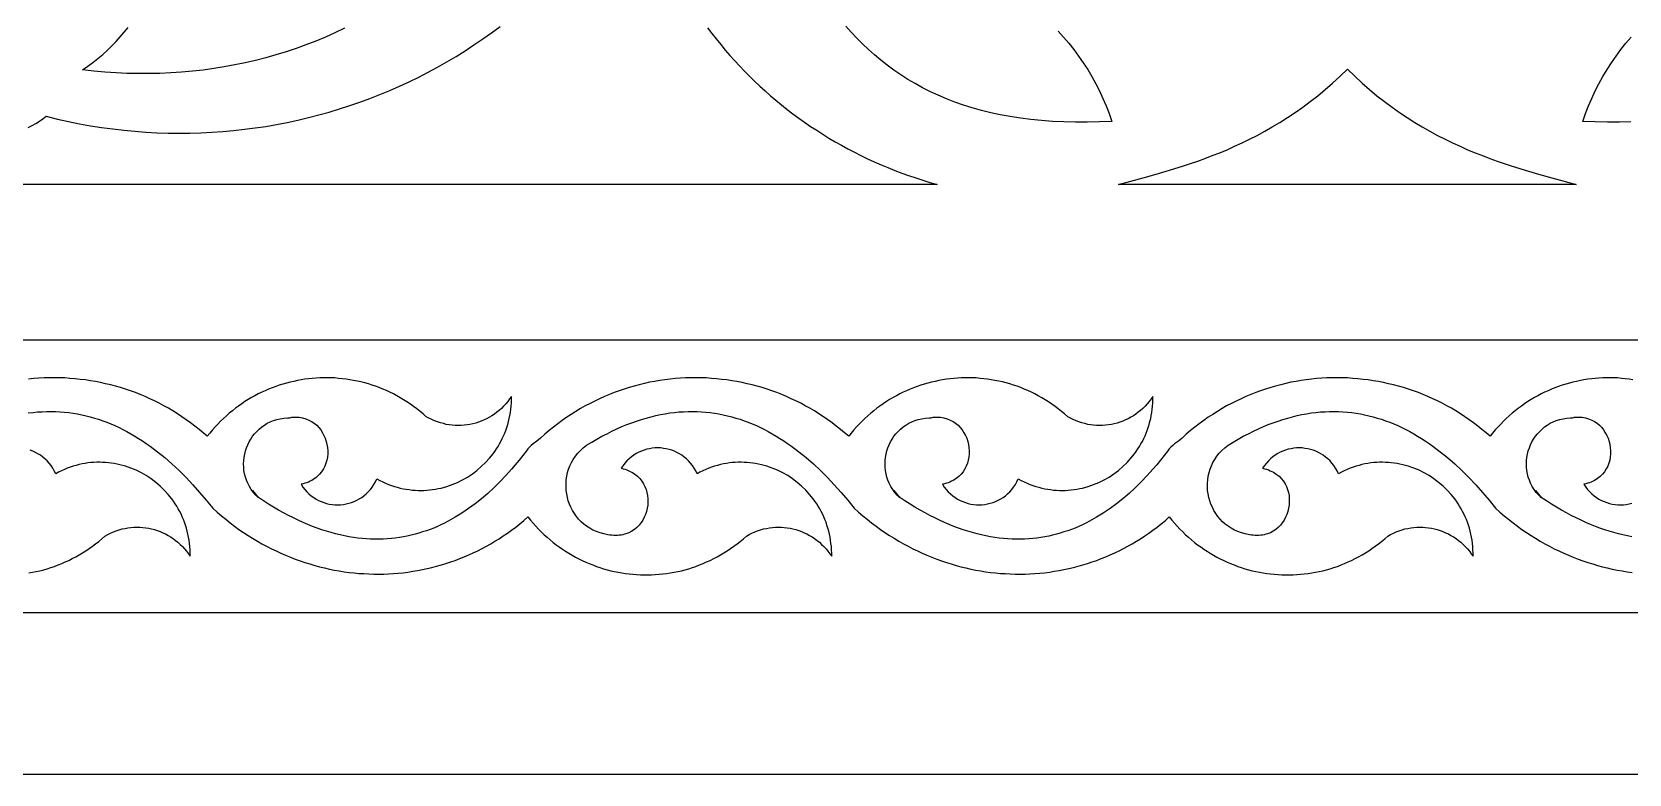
# Model space of a CAD drawing. Extents: x -445 to 570, y -1313 to 85.
# Drawn here: x 116.4 to 245.2, y -85 to -25.2 of the extents above; entities that cross this region are included whole.
import ezdxf

# ---------------------------------------------------------------- set-up
doc = ezdxf.new("R2010")
doc.units = 0
doc.layers.add('LAYER_1', color=18, linetype='CONTINUOUS')

msp = doc.modelspace()

# ---------------------------------------------------------------- linework, layer by layer
at = {"layer": 'LAYER_1'}
for points in [[(-445, -85), (445, -85), (445, 85), (-445, 85)], [(222.46, -28.18), (223.05, -28.76), (223.64, -29.31), (224.24, -29.83), (224.84, -30.33), (225.45, -30.81), (226.06, -31.26), (226.67, -31.69), (227.28, -32.1), (227.89, -32.48), (228.5, -32.85), (229.11, -33.2), (229.73, -33.53), (230.34, -33.84), (230.94, -34.13), (231.55, -34.41), (232.15, -34.68), (232.75, -34.93), (233.34, -35.16), (233.93, -35.38), (234.52, -35.6), (235.67, -35.99), (236.79, -36.34), (237.87, -36.66), (238.93, -36.95), (240.9, -37.5), (222.46, -37.49), (204.02, -37.5), (205.99, -36.95), (207.04, -36.66), (208.13, -36.34), (209.25, -35.99), (209.82, -35.8), (210.4, -35.6), (210.98, -35.38), (211.57, -35.16), (212.17, -34.93), (212.77, -34.68), (213.37, -34.41), (213.97, -34.13), (214.58, -33.84), (215.19, -33.53), (215.8, -33.2), (216.41, -32.85), (217.03, -32.48), (217.64, -32.1), (218.25, -31.69), (218.86, -31.26), (219.47, -30.81), (220.07, -30.33), (220.67, -29.83), (221.27, -29.31), (221.87, -28.76)]]:
    msp.add_lwpolyline(points, close=True, dxfattribs=at)
for points in [[(170.9, -24.85), (171.25, -25.31), (171.6, -25.76), (171.96, -26.21), (172.32, -26.65), (172.7, -27.08), (173.08, -27.51), (173.47, -27.93), (173.87, -28.35), (174.28, -28.76), (174.69, -29.16), (175.11, -29.56), (175.54, -29.95), (175.97, -30.33), (176.41, -30.7), (176.86, -31.07), (177.32, -31.43), (177.78, -31.78), (178.25, -32.13), (178.72, -32.47), (179.2, -32.8), (179.69, -33.12), (180.18, -33.43), (180.68, -33.74), (181.19, -34.04), (181.7, -34.33), (182.21, -34.61), (182.73, -34.88), (183.26, -35.15), (183.79, -35.41), (184.33, -35.66), (184.88, -35.9), (185.42, -36.13), (185.98, -36.35), (186.54, -36.56), (187.1, -36.77), (187.67, -36.96), (188.24, -37.15), (188.82, -37.33), (189.4, -37.49), (35.46, -37.5)], [(116.15, -32.88), (116.46, -32.72), (116.75, -32.56), (117.04, -32.38), (117.32, -32.19), (117.6, -31.99), (118.49, -32.21), (119.38, -32.41), (120.27, -32.59), (121.16, -32.75), (122.06, -32.89), (122.95, -33.01), (123.84, -33.12), (124.73, -33.2), (125.63, -33.27), (126.52, -33.31), (127.41, -33.34), (128.29, -33.35), (129.18, -33.35), (130.06, -33.32), (130.94, -33.28), (131.82, -33.22), (132.7, -33.14), (133.57, -33.04), (134.44, -32.93), (135.3, -32.8), (136.16, -32.65), (137.02, -32.48), (137.87, -32.3), (138.72, -32.1), (139.56, -31.88), (140.39, -31.65), (141.22, -31.4), (142.05, -31.13), (142.86, -30.85), (143.68, -30.55), (144.48, -30.24), (145.28, -29.91), (146.06, -29.56), (146.85, -29.2), (147.62, -28.83), (148.38, -28.43), (149.14, -28.03), (149.89, -27.6), (150.62, -27.16), (151.35, -26.71), (152.07, -26.24), (152.78, -25.76), (153.48, -25.26), (154.17, -24.75)], [(141.63, -24.9), (140.86, -25.26), (140.09, -25.6), (139.31, -25.93), (138.52, -26.23), (137.73, -26.52), (136.92, -26.79), (136.11, -27.04), (135.29, -27.27), (134.46, -27.48), (133.63, -27.68), (132.79, -27.85), (131.94, -28.01), (131.09, -28.14), (130.23, -28.26), (129.37, -28.36), (128.5, -28.44), (127.63, -28.5), (126.75, -28.53), (125.87, -28.55), (124.99, -28.55), (124.1, -28.53), (123.22, -28.49), (122.32, -28.43), (121.43, -28.35), (120.53, -28.25), (120.95, -27.96), (121.36, -27.65), (121.76, -27.33), (122.15, -27.01), (122.52, -26.67), (122.88, -26.32), (123.22, -25.96), (123.56, -25.59), (123.88, -25.21), (124.19, -24.83)], [(199.14, -25.12), (199.58, -25.6), (200, -26.1), (200.41, -26.62), (200.8, -27.14), (201.17, -27.68), (201.53, -28.23), (201.87, -28.79), (202.18, -29.37), (202.48, -29.95), (202.76, -30.55), (203.02, -31.16), (203.26, -31.77), (203.48, -32.4), (202.48, -32.44), (201.49, -32.46), (200.54, -32.46), (199.6, -32.44), (198.7, -32.4), (197.81, -32.33), (196.95, -32.24), (196.11, -32.14), (195.29, -32.01), (194.49, -31.86), (193.72, -31.7), (192.96, -31.51), (192.23, -31.31), (191.51, -31.08), (190.82, -30.84), (190.14, -30.58), (189.49, -30.3), (188.85, -30.01), (188.23, -29.69), (187.63, -29.36), (187.04, -29.02), (186.47, -28.66), (185.92, -28.28), (185.38, -27.88), (184.86, -27.47), (184.36, -27.05), (183.86, -26.61), (183.39, -26.16), (182.92, -25.69), (182.47, -25.21), (182.04, -24.72)], [(245.31, -32.44), (244.38, -32.46), (243.42, -32.46), (242.44, -32.44), (241.43, -32.4), (241.65, -31.77), (241.89, -31.16), (242.15, -30.55), (242.43, -29.95), (242.73, -29.37), (243.05, -28.79), (243.39, -28.23), (243.74, -27.68), (244.12, -27.14), (244.51, -26.62), (244.91, -26.1), (245.34, -25.6)], [(0, -50.01), (51.7, -50.01), (103.39, -50.01), (155.09, -50.01), (206.79, -50.01), (258.48, -50.01)], [(245.46, -53.22), (245.16, -53.17), (244.86, -53.14), (244.55, -53.11), (244.25, -53.08), (243.95, -53.07), (243.64, -53.06), (243.34, -53.06), (243.04, -53.07), (242.74, -53.09), (242.43, -53.11), (242.13, -53.14), (241.83, -53.18), (241.53, -53.23), (241.24, -53.28), (240.94, -53.35), (240.64, -53.41), (240.35, -53.49), (240.06, -53.57), (239.77, -53.67), (239.48, -53.76), (239.19, -53.87), (238.91, -53.98), (238.63, -54.11), (238.35, -54.23), (238.08, -54.37), (237.8, -54.51), (237.53, -54.66), (237.27, -54.82), (237, -54.98), (236.74, -55.16), (236.49, -55.34), (236.24, -55.52), (235.99, -55.72), (235.75, -55.92), (235.51, -56.13), (235.27, -56.34), (235.04, -56.56), (234.82, -56.79), (234.6, -57.03), (234.38, -57.27), (234.17, -57.52), (233.97, -57.78), (233.64, -57.49), (233.31, -57.22), (232.97, -56.95), (232.63, -56.69), (232.28, -56.44), (231.92, -56.2), (231.57, -55.96), (231.21, -55.74), (230.84, -55.52), (230.47, -55.32), (230.1, -55.12), (229.72, -54.93), (229.34, -54.75), (228.95, -54.58), (228.57, -54.42), (228.18, -54.26), (227.78, -54.12), (227.39, -53.99), (226.99, -53.86), (226.59, -53.74), (226.18, -53.64), (225.78, -53.54), (225.37, -53.45), (224.96, -53.37), (224.55, -53.3), (224.14, -53.24), (223.73, -53.19), (223.31, -53.14), (222.9, -53.11), (222.48, -53.08), (222.06, -53.07), (221.65, -53.06), (221.23, -53.07), (220.81, -53.08), (220.4, -53.1), (219.98, -53.13), (219.57, -53.18), (219.15, -53.23), (218.74, -53.29), (218.32, -53.36), (217.91, -53.43), (217.5, -53.52), (217.09, -53.62), (216.68, -53.73), (216.28, -53.85), (215.87, -53.97), (215.47, -54.11), (215.07, -54.26), (214.68, -54.41), (214.28, -54.58), (213.89, -54.75), (213.5, -54.94), (213.12, -55.13), (212.73, -55.33), (212.36, -55.55), (211.98, -55.77), (211.61, -56.01), (211.24, -56.25), (210.88, -56.5), (210.52, -56.77), (210.17, -57.04), (209.82, -57.32), (209.47, -57.61), (209.14, -57.92), (208.84, -58.16), (208.54, -58.4), (208.39, -58.53), (208.24, -58.66), (208.11, -58.79), (207.99, -58.94), (207.7, -59.33), (207.4, -59.7), (207.1, -60.07), (206.79, -60.43), (206.33, -60.95), (205.85, -61.44), (205.37, -61.92), (204.88, -62.38), (204.37, -62.81), (203.86, -63.22), (203.33, -63.61), (202.79, -63.97), (202.24, -64.31), (201.68, -64.63), (201.39, -64.77), (201.11, -64.91), (200.82, -65.04), (200.52, -65.17), (200.23, -65.28), (199.93, -65.39), (199.62, -65.49), (199.32, -65.59), (199.01, -65.67), (198.7, -65.75), (198.39, -65.82), (198.07, -65.88), (197.75, -65.94), (197.43, -65.98), (197.1, -66.02), (196.78, -66.04), (196.45, -66.06), (196.11, -66.07), (195.77, -66.07), (195.44, -66.06), (195.09, -66.04), (194.75, -66.01), (194.4, -65.98), (194.05, -65.93), (193.69, -65.87), (193.33, -65.8), (192.97, -65.72), (192.61, -65.64), (192.24, -65.54), (191.87, -65.43), (191.5, -65.31), (191.13, -65.18), (190.75, -65.04), (190.37, -64.88), (189.98, -64.72), (189.6, -64.54), (189.21, -64.36), (188.81, -64.16), (188.42, -63.95), (188.02, -63.73), (187.61, -63.49), (187.21, -63.25), (186.8, -62.99), (186.39, -62.72), (185.91, -62.14), (186.4, -62.74), (186.18, -62.52), (185.99, -62.3), (185.82, -62.06), (185.67, -61.82), (185.54, -61.57), (185.43, -61.32), (185.34, -61.06), (185.28, -60.8), (185.23, -60.53), (185.2, -60.27), (185.2, -60), (185.21, -59.74), (185.24, -59.48), (185.28, -59.22), (185.35, -58.96), (185.43, -58.71), (185.53, -58.47), (185.64, -58.23), (185.77, -58), (185.92, -57.78), (186.08, -57.58), (186.26, -57.38), (186.45, -57.2), (186.66, -57.03), (186.87, -56.87), (187.11, -56.73), (187.35, -56.61), (187.61, -56.51), (187.88, -56.43), (188.16, -56.37), (188.45, -56.32), (188.75, -56.3), (188.91, -56.28), (189.07, -56.25), (189.23, -56.24), (189.38, -56.24), (189.53, -56.24), (189.67, -56.25), (189.81, -56.27), (189.95, -56.3), (190.21, -56.37), (190.45, -56.47), (190.68, -56.59), (190.89, -56.73), (191.08, -56.89), (191.26, -57.08), (191.42, -57.27), (191.56, -57.49), (191.68, -57.71), (191.78, -57.94), (191.86, -58.19), (191.92, -58.43), (191.96, -58.69), (191.98, -58.94), (191.97, -59.2), (191.95, -59.45), (191.9, -59.7), (191.84, -59.94), (191.74, -60.18), (191.63, -60.41), (191.49, -60.63), (191.33, -60.83), (191.14, -61.02), (191.04, -61.1), (190.93, -61.19), (190.81, -61.26), (190.69, -61.34), (190.56, -61.4), (190.43, -61.47), (190.29, -61.52), (190.14, -61.57), (189.99, -61.62), (189.82, -61.65), (189.97, -61.87), (190.13, -62.07), (190.29, -62.25), (190.47, -62.42), (190.65, -62.58), (190.84, -62.72), (191.04, -62.84), (191.25, -62.95), (191.46, -63.04), (191.67, -63.12), (191.89, -63.19), (192.11, -63.24), (192.34, -63.27), (192.56, -63.29), (192.79, -63.3), (193.01, -63.29), (193.24, -63.27), (193.46, -63.23), (193.68, -63.18), (193.9, -63.11), (194.11, -63.03), (194.32, -62.93), (194.52, -62.83), (194.71, -62.7), (194.9, -62.57), (195.08, -62.41), (195.25, -62.25), (195.41, -62.07), (195.56, -61.88), (195.7, -61.67), (195.83, -61.45), (195.94, -61.22), (196.17, -61.34), (196.41, -61.46), (196.64, -61.56), (196.88, -61.66), (197.11, -61.74), (197.35, -61.82), (197.59, -61.89), (197.83, -61.95), (198.07, -62.01), (198.31, -62.05), (198.54, -62.08), (198.78, -62.11), (199.02, -62.13), (199.26, -62.14), (199.49, -62.14), (199.73, -62.14), (199.96, -62.12), (200.2, -62.1), (200.43, -62.08), (200.66, -62.04), (200.89, -62), (201.12, -61.95), (201.56, -61.82), (202, -61.67), (202.43, -61.49), (202.85, -61.29), (203.25, -61.06), (203.64, -60.8), (204.01, -60.53), (204.36, -60.22), (204.7, -59.9), (205.01, -59.55), (205.3, -59.19), (205.44, -59), (205.58, -58.8), (205.7, -58.6), (205.82, -58.39), (205.94, -58.19), (206.05, -57.97), (206.15, -57.75), (206.24, -57.53), (206.33, -57.3), (206.41, -57.07), (206.48, -56.84), (206.55, -56.6), (206.61, -56.35), (206.66, -56.11), (206.7, -55.86), (206.73, -55.6), (206.76, -55.35), (206.78, -55.09), (206.79, -54.82), (206.79, -54.56), (206.64, -54.77), (206.49, -54.97), (206.33, -55.17), (206.16, -55.35), (205.98, -55.53), (205.8, -55.69), (205.61, -55.84), (205.41, -55.99), (205.21, -56.12), (205, -56.25), (204.79, -56.36), (204.57, -56.46), (204.35, -56.56), (204.13, -56.64), (203.9, -56.71), (203.67, -56.77), (203.44, -56.82), (203.2, -56.86), (202.97, -56.89), (202.73, -56.9), (202.49, -56.91), (202.25, -56.9), (202.01, -56.89), (201.77, -56.86), (201.53, -56.82), (201.29, -56.76), (201.06, -56.7), (200.82, -56.62), (200.59, -56.53), (200.36, -56.43), (200.14, -56.32), (199.92, -56.2), (199.67, -55.98), (199.41, -55.77), (199.16, -55.56), (198.9, -55.37), (198.64, -55.18), (198.37, -55), (198.1, -54.83), (197.83, -54.67), (197.55, -54.51), (197.27, -54.37), (196.99, -54.23), (196.7, -54.1), (196.42, -53.97), (196.13, -53.86), (195.84, -53.75), (195.55, -53.65), (195.25, -53.56), (194.96, -53.48), (194.66, -53.4), (194.36, -53.33), (194.06, -53.27), (193.76, -53.22), (193.46, -53.17), (193.16, -53.14), (192.86, -53.11), (192.55, -53.08), (192.25, -53.07), (191.95, -53.06), (191.64, -53.06), (191.34, -53.07), (191.04, -53.09), (190.74, -53.11), (190.44, -53.14), (190.14, -53.18), (189.84, -53.23), (189.54, -53.28), (189.24, -53.35), (188.95, -53.41), (188.65, -53.49), (188.36, -53.57), (188.07, -53.67), (187.78, -53.76), (187.5, -53.87), (187.21, -53.98), (186.93, -54.11), (186.65, -54.23), (186.38, -54.37), (186.11, -54.51), (185.84, -54.66), (185.57, -54.82), (185.31, -54.98), (185.05, -55.16), (184.79, -55.34), (184.54, -55.52), (184.29, -55.72), (184.05, -55.92), (183.81, -56.13), (183.58, -56.34), (183.35, -56.56), (183.12, -56.79), (182.9, -57.03), (182.69, -57.27), (182.48, -57.52), (182.27, -57.78), (181.94, -57.49), (181.61, -57.22), (181.27, -56.95), (180.93, -56.69), (180.58, -56.44), (180.23, -56.2), (179.87, -55.96), (179.51, -55.74), (179.14, -55.52), (178.77, -55.32), (178.4, -55.12), (178.02, -54.93), (177.64, -54.75), (177.26, -54.58), (176.87, -54.42), (176.48, -54.26), (176.08, -54.12), (175.69, -53.99), (175.29, -53.86), (174.89, -53.74), (174.49, -53.64), (174.08, -53.54), (173.67, -53.45), (173.26, -53.37), (172.85, -53.3), (172.44, -53.24), (172.03, -53.19), (171.61, -53.14), (171.2, -53.11), (170.78, -53.08), (170.37, -53.07), (169.95, -53.06), (169.53, -53.07), (169.12, -53.08), (168.7, -53.1), (168.29, -53.13), (167.87, -53.18), (167.45, -53.23), (167.04, -53.29), (166.63, -53.36), (166.22, -53.43), (165.8, -53.52), (165.39, -53.62), (164.99, -53.73), (164.58, -53.85), (164.18, -53.97), (163.78, -54.11), (163.38, -54.26), (162.98, -54.41), (162.59, -54.58), (162.19, -54.75), (161.81, -54.94), (161.42, -55.13), (161.04, -55.33), (160.66, -55.55), (160.29, -55.77), (159.91, -56.01), (159.55, -56.25), (159.18, -56.5), (158.83, -56.77), (158.47, -57.04), (158.12, -57.32), (157.78, -57.61), (157.44, -57.92), (157.14, -58.16), (156.84, -58.4), (156.69, -58.53), (156.55, -58.66), (156.41, -58.79), (156.29, -58.94), (156, -59.33), (155.7, -59.7), (155.4, -60.07), (155.09, -60.43), (154.63, -60.95), (154.16, -61.44), (153.68, -61.92), (153.18, -62.38), (152.68, -62.81), (152.16, -63.22), (151.63, -63.61), (151.09, -63.97), (150.54, -64.31), (149.98, -64.63), (149.7, -64.77), (149.41, -64.91), (149.12, -65.04), (148.83, -65.17), (148.53, -65.28), (148.23, -65.39), (147.93, -65.49), (147.62, -65.59), (147.32, -65.67), (147.01, -65.75), (146.69, -65.82), (146.38, -65.88), (146.06, -65.94), (145.73, -65.98), (145.41, -66.02), (145.08, -66.04), (144.75, -66.06), (144.42, -66.07), (144.08, -66.07), (143.74, -66.06), (143.4, -66.04), (143.05, -66.01), (142.7, -65.98), (142.35, -65.93), (142, -65.87), (141.64, -65.8), (141.28, -65.72), (140.91, -65.64), (140.55, -65.54), (140.18, -65.43), (139.81, -65.31), (139.43, -65.18), (139.05, -65.04), (138.67, -64.88), (138.29, -64.72), (137.9, -64.54), (137.51, -64.36), (137.12, -64.16), (136.72, -63.95), (136.32, -63.73), (135.92, -63.49), (135.51, -63.25), (135.1, -62.99), (134.69, -62.72), (134.22, -62.14), (134.7, -62.74), (134.49, -62.52), (134.29, -62.3), (134.12, -62.06), (133.97, -61.82), (133.84, -61.57), (133.73, -61.32), (133.65, -61.06), (133.58, -60.8), (133.53, -60.53), (133.51, -60.27), (133.5, -60), (133.51, -59.74), (133.54, -59.48), (133.59, -59.22), (133.65, -58.96), (133.73, -58.71), (133.83, -58.47), (133.95, -58.23), (134.08, -58), (134.22, -57.78), (134.39, -57.58), (134.56, -57.38), (134.75, -57.2), (134.96, -57.03), (135.18, -56.87), (135.41, -56.73), (135.65, -56.61), (135.91, -56.51), (136.18, -56.43), (136.46, -56.37), (136.75, -56.32), (137.05, -56.3), (137.22, -56.28), (137.38, -56.25), (137.53, -56.24), (137.68, -56.24), (137.83, -56.24), (137.97, -56.25), (138.11, -56.27), (138.25, -56.3), (138.51, -56.37), (138.76, -56.47), (138.98, -56.59), (139.19, -56.73), (139.39, -56.89), (139.56, -57.08), (139.72, -57.27), (139.86, -57.49), (139.98, -57.71), (140.08, -57.94), (140.16, -58.19), (140.22, -58.43), (140.26, -58.69), (140.28, -58.94), (140.28, -59.2), (140.25, -59.45), (140.21, -59.7), (140.14, -59.94), (140.05, -60.18), (139.93, -60.41), (139.79, -60.63), (139.63, -60.83), (139.44, -61.02), (139.34, -61.1), (139.23, -61.19), (139.12, -61.26), (138.99, -61.34), (138.87, -61.4), (138.73, -61.47), (138.59, -61.52), (138.44, -61.57), (138.29, -61.62), (138.13, -61.65), (138.27, -61.87), (138.43, -62.07), (138.59, -62.25), (138.77, -62.42), (138.95, -62.58), (139.15, -62.72), (139.34, -62.84), (139.55, -62.95), (139.76, -63.04), (139.97, -63.12), (140.19, -63.19), (140.41, -63.24), (140.64, -63.27), (140.86, -63.29), (141.09, -63.3), (141.31, -63.29), (141.54, -63.27), (141.76, -63.23), (141.98, -63.18), (142.2, -63.11), (142.41, -63.03), (142.62, -62.93), (142.82, -62.83), (143.02, -62.7), (143.2, -62.57), (143.38, -62.41), (143.55, -62.25), (143.72, -62.07), (143.87, -61.88), (144.01, -61.67), (144.13, -61.45), (144.25, -61.22), (144.48, -61.34), (144.71, -61.46), (144.95, -61.56), (145.18, -61.66), (145.42, -61.74), (145.66, -61.82), (145.89, -61.89), (146.13, -61.95), (146.37, -62.01), (146.61, -62.05), (146.85, -62.08), (147.09, -62.11), (147.32, -62.13), (147.56, -62.14), (147.8, -62.14), (148.03, -62.14), (148.27, -62.12), (148.5, -62.1), (148.73, -62.08), (148.96, -62.04), (149.19, -62), (149.42, -61.95), (149.87, -61.82), (150.31, -61.67), (150.73, -61.49), (151.15, -61.29), (151.55, -61.06), (151.94, -60.8), (152.31, -60.53), (152.66, -60.22), (153, -59.9), (153.31, -59.55), (153.61, -59.19), (153.75, -59), (153.88, -58.8), (154.01, -58.6), (154.13, -58.39), (154.24, -58.19), (154.35, -57.97), (154.45, -57.75), (154.55, -57.53), (154.63, -57.3), (154.71, -57.07), (154.79, -56.84), (154.85, -56.6), (154.91, -56.35), (154.96, -56.11), (155, -55.86), (155.04, -55.6), (155.06, -55.35), (155.08, -55.09), (155.09, -54.82), (155.09, -54.56), (154.94, -54.77), (154.79, -54.97), (154.63, -55.17), (154.46, -55.35), (154.28, -55.53), (154.1, -55.69), (153.91, -55.84), (153.71, -55.99), (153.51, -56.12), (153.31, -56.25), (153.09, -56.36), (152.88, -56.46), (152.66, -56.56), (152.43, -56.64), (152.21, -56.71), (151.98, -56.77), (151.74, -56.82), (151.51, -56.86), (151.27, -56.89), (151.03, -56.9), (150.79, -56.91), (150.55, -56.9), (150.31, -56.89), (150.07, -56.86), (149.84, -56.82), (149.6, -56.76), (149.36, -56.7), (149.13, -56.62), (148.9, -56.53), (148.67, -56.43), (148.44, -56.32), (148.22, -56.2), (147.97, -55.98), (147.72, -55.77), (147.46, -55.56), (147.2, -55.37), (146.94, -55.18), (146.67, -55), (146.4, -54.83), (146.13, -54.67), (145.85, -54.51), (145.57, -54.37), (145.29, -54.23), (145.01, -54.1), (144.72, -53.97), (144.43, -53.86), (144.14, -53.75), (143.85, -53.65), (143.56, -53.56), (143.26, -53.48), (142.96, -53.4), (142.67, -53.33), (142.37, -53.27), (142.07, -53.22), (141.76, -53.17), (141.46, -53.14), (141.16, -53.11), (140.86, -53.08), (140.55, -53.07), (140.25, -53.06), (139.95, -53.06), (139.65, -53.07), (139.34, -53.09), (139.04, -53.11), (138.74, -53.14), (138.44, -53.18), (138.14, -53.23), (137.84, -53.28), (137.55, -53.35), (137.25, -53.41), (136.96, -53.49), (136.66, -53.57), (136.37, -53.67), (136.09, -53.76), (135.8, -53.87), (135.52, -53.98), (135.24, -54.11), (134.96, -54.23), (134.68, -54.37), (134.41, -54.51), (134.14, -54.66), (133.87, -54.82), (133.61, -54.98), (133.35, -55.16), (133.1, -55.34), (132.84, -55.52), (132.6, -55.72), (132.35, -55.92), (132.11, -56.13), (131.88, -56.34), (131.65, -56.56), (131.42, -56.79), (131.2, -57.03), (130.99, -57.27), (130.78, -57.52), (130.57, -57.78), (130.25, -57.49), (129.91, -57.22), (129.58, -56.95), (129.23, -56.69), (128.88, -56.44), (128.53, -56.2), (128.17, -55.96), (127.81, -55.74), (127.45, -55.52), (127.08, -55.32), (126.7, -55.12), (126.33, -54.93), (125.94, -54.75), (125.56, -54.58), (125.17, -54.42), (124.78, -54.26), (124.39, -54.12), (123.99, -53.99), (123.59, -53.86), (123.19, -53.74), (122.79, -53.64), (122.38, -53.54), (121.98, -53.45), (121.57, -53.37), (121.16, -53.3), (120.75, -53.24), (120.33, -53.19), (119.92, -53.14), (119.5, -53.11), (119.09, -53.08), (118.67, -53.07), (118.26, -53.06), (117.84, -53.07), (117.42, -53.08), (117.01, -53.1), (116.59, -53.13), (116.17, -53.18)], [(116.15, -55.9), (116.53, -55.86), (116.9, -55.82), (117.26, -55.8), (117.63, -55.78), (117.99, -55.78), (118.35, -55.79), (118.71, -55.8), (119.06, -55.83), (119.42, -55.87), (119.77, -55.92), (120.11, -55.98), (120.46, -56.05), (120.8, -56.12), (121.14, -56.21), (121.48, -56.31), (121.82, -56.41), (122.15, -56.53), (122.48, -56.65), (122.81, -56.78), (123.13, -56.92), (123.46, -57.07), (123.78, -57.23), (124.1, -57.4), (124.41, -57.57), (124.73, -57.76), (125.04, -57.95), (125.35, -58.15), (125.65, -58.35), (125.96, -58.57), (126.56, -59.02), (127.15, -59.5), (127.73, -60.01), (128.3, -60.54), (128.86, -61.1), (129.42, -61.69), (129.96, -62.3), (130.49, -62.93), (131.02, -63.58), (131.36, -63.89), (131.71, -64.19), (132.06, -64.47), (132.41, -64.75), (132.77, -65.02), (133.13, -65.28), (133.5, -65.53), (133.86, -65.77), (134.23, -66), (134.61, -66.22), (134.98, -66.44), (135.36, -66.64), (135.74, -66.84), (136.12, -67.02), (136.5, -67.2), (136.89, -67.37), (137.27, -67.53), (137.66, -67.68), (138.05, -67.82), (138.44, -67.95), (138.84, -68.07), (139.23, -68.19), (139.62, -68.3), (140.02, -68.39), (140.42, -68.48), (140.81, -68.56), (141.21, -68.63), (141.61, -68.69), (142.01, -68.75), (142.4, -68.79), (142.8, -68.83), (143.2, -68.85), (143.6, -68.87), (143.99, -68.88), (144.39, -68.89), (144.79, -68.88), (145.18, -68.86), (145.58, -68.84), (145.97, -68.81), (146.36, -68.77), (146.75, -68.72), (147.14, -68.66), (147.53, -68.6), (147.91, -68.52), (148.3, -68.44), (148.68, -68.35), (149.06, -68.25), (149.44, -68.15), (149.81, -68.03), (150.19, -67.91), (150.56, -67.78), (150.93, -67.64), (151.29, -67.49), (151.65, -67.34), (152.01, -67.17), (152.37, -67), (152.72, -66.82), (153.07, -66.64), (153.42, -66.44), (153.76, -66.24), (154.1, -66.03), (154.43, -65.81), (154.76, -65.58), (155.09, -65.35), (155.43, -65.09), (155.76, -64.83), (156.09, -64.56), (156.42, -64.28), (156.62, -64.53), (156.83, -64.78), (157.05, -65.02), (157.27, -65.26), (157.49, -65.49), (157.72, -65.71), (157.96, -65.92), (158.2, -66.13), (158.44, -66.33), (158.69, -66.52), (158.94, -66.7), (159.19, -66.88), (159.45, -67.05), (159.72, -67.21), (159.98, -67.37), (160.25, -67.52), (160.52, -67.66), (160.8, -67.8), (161.08, -67.92), (161.36, -68.04), (161.64, -68.15), (161.93, -68.26), (162.21, -68.36), (162.5, -68.45), (162.79, -68.53), (163.09, -68.61), (163.38, -68.67), (163.68, -68.73), (163.98, -68.79), (164.27, -68.83), (164.57, -68.87), (164.87, -68.9), (165.17, -68.93), (165.48, -68.94), (165.78, -68.95), (166.08, -68.95), (166.38, -68.94), (166.68, -68.93), (166.99, -68.9), (167.29, -68.87), (167.59, -68.84), (167.89, -68.79), (168.19, -68.74), (168.49, -68.68), (168.79, -68.61), (169.08, -68.53), (169.38, -68.45), (169.67, -68.36), (169.96, -68.26), (170.25, -68.15), (170.54, -68.03), (170.82, -67.91), (171.11, -67.78), (171.39, -67.64), (171.67, -67.5), (171.94, -67.34), (172.21, -67.18), (172.48, -67.01), (172.75, -66.83), (173.01, -66.64), (173.27, -66.45), (173.53, -66.25), (173.78, -66.04), (174.02, -65.82), (174.25, -65.69), (174.47, -65.58), (174.7, -65.48), (174.93, -65.39), (175.17, -65.31), (175.4, -65.25), (175.64, -65.2), (175.88, -65.16), (176.12, -65.13), (176.36, -65.11), (176.6, -65.1), (176.84, -65.11), (177.08, -65.13), (177.31, -65.15), (177.55, -65.19), (177.78, -65.24), (178.01, -65.3), (178.24, -65.37), (178.46, -65.46), (178.68, -65.55), (178.9, -65.65), (179.11, -65.77), (179.32, -65.89), (179.52, -66.02), (179.72, -66.17), (179.91, -66.32), (180.09, -66.49), (180.27, -66.66), (180.44, -66.85), (180.6, -67.04), (180.75, -67.24), (180.9, -67.45), (180.9, -67.19), (180.89, -66.93), (180.87, -66.67), (180.84, -66.41), (180.81, -66.15), (180.77, -65.9), (180.72, -65.66), (180.66, -65.42), (180.59, -65.18), (180.52, -64.94), (180.44, -64.71), (180.35, -64.48), (180.26, -64.26), (180.16, -64.04), (180.05, -63.83), (179.93, -63.62), (179.81, -63.41), (179.69, -63.21), (179.55, -63.02), (179.41, -62.83), (179.12, -62.46), (178.81, -62.11), (178.47, -61.79), (178.12, -61.49), (177.74, -61.21), (177.36, -60.95), (176.96, -60.72), (176.54, -60.52), (176.11, -60.34), (175.67, -60.19), (175.23, -60.07), (175, -60.02), (174.77, -59.97), (174.54, -59.94), (174.31, -59.91), (174.07, -59.89), (173.84, -59.88), (173.6, -59.87), (173.37, -59.87), (173.13, -59.88), (172.89, -59.9), (172.65, -59.93), (172.41, -59.96), (172.18, -60.01), (171.94, -60.06), (171.7, -60.12), (171.46, -60.19), (171.22, -60.27), (170.99, -60.36), (170.75, -60.45), (170.52, -60.56), (170.28, -60.67), (170.05, -60.8), (169.94, -60.56), (169.81, -60.34), (169.67, -60.13), (169.52, -59.94), (169.36, -59.76), (169.19, -59.6), (169.01, -59.45), (168.82, -59.31), (168.63, -59.19), (168.43, -59.08), (168.22, -58.98), (168.01, -58.9), (167.79, -58.84), (167.57, -58.78), (167.35, -58.75), (167.12, -58.72), (166.9, -58.71), (166.67, -58.72), (166.44, -58.74), (166.22, -58.78), (166, -58.83), (165.78, -58.89), (165.57, -58.97), (165.36, -59.06), (165.15, -59.17), (164.95, -59.3), (164.76, -59.44), (164.58, -59.59), (164.4, -59.76), (164.23, -59.94), (164.08, -60.14), (163.93, -60.36), (164.09, -60.4), (164.25, -60.44), (164.4, -60.49), (164.54, -60.55), (164.67, -60.61), (164.8, -60.68), (164.92, -60.75), (165.04, -60.83), (165.25, -61), (165.44, -61.18), (165.6, -61.39), (165.74, -61.6), (165.85, -61.83), (165.94, -62.07), (166.01, -62.31), (166.06, -62.56), (166.08, -62.82), (166.09, -63.07), (166.07, -63.33), (166.03, -63.58), (165.97, -63.83), (165.89, -64.07), (165.79, -64.3), (165.67, -64.53), (165.53, -64.74), (165.37, -64.94), (165.19, -65.12), (165, -65.28), (164.79, -65.43), (164.56, -65.55), (164.32, -65.64), (164.19, -65.68), (164.06, -65.72), (163.92, -65.74), (163.78, -65.76), (163.64, -65.77), (163.49, -65.78), (163.34, -65.77), (163.18, -65.76), (163.02, -65.74), (162.86, -65.71), (162.54, -65.65), (162.23, -65.57), (161.94, -65.46), (161.66, -65.34), (161.4, -65.19), (161.15, -65.03), (160.92, -64.86), (160.7, -64.66), (160.5, -64.45), (160.32, -64.23), (160.16, -64), (160.01, -63.76), (159.88, -63.5), (159.77, -63.24), (159.67, -62.97), (159.6, -62.7), (159.54, -62.42), (159.5, -62.14), (159.49, -61.85), (159.49, -61.57), (159.51, -61.28), (159.55, -61), (159.61, -60.71), (159.7, -60.44), (159.8, -60.16), (159.93, -59.9), (160.07, -59.64), (160.24, -59.39), (160.43, -59.15), (160.65, -58.92), (160.88, -58.71), (161.14, -58.5), (161.56, -58.25), (161.97, -58.01), (162.38, -57.78), (162.79, -57.57), (163.19, -57.37), (163.59, -57.18), (163.99, -57), (164.39, -56.84), (164.78, -56.69), (165.17, -56.55), (165.56, -56.42), (165.95, -56.31), (166.34, -56.2), (166.72, -56.11), (167.1, -56.03), (167.47, -55.96), (167.85, -55.9), (168.22, -55.86), (168.59, -55.82), (168.96, -55.8), (169.32, -55.78), (169.69, -55.78), (170.05, -55.79), (170.4, -55.8), (170.76, -55.83), (171.11, -55.87), (171.46, -55.92), (171.81, -55.98), (172.16, -56.05), (172.5, -56.12), (172.84, -56.21), (173.18, -56.31), (173.51, -56.41), (173.85, -56.53), (174.18, -56.65), (174.5, -56.78), (174.83, -56.92), (175.15, -57.07), (175.47, -57.23), (175.79, -57.4), (176.11, -57.57), (176.42, -57.76), (176.73, -57.95), (177.04, -58.15), (177.35, -58.35), (177.65, -58.57), (178.25, -59.02), (178.84, -59.5), (179.43, -60.01), (180, -60.54), (180.56, -61.1), (181.11, -61.69), (181.66, -62.3), (182.19, -62.93), (182.71, -63.58), (183.06, -63.89), (183.41, -64.19), (183.76, -64.47), (184.11, -64.75), (184.47, -65.02), (184.83, -65.28), (185.19, -65.53), (185.56, -65.77), (185.93, -66), (186.3, -66.22), (186.68, -66.44), (187.05, -66.64), (187.43, -66.84), (187.82, -67.02), (188.2, -67.2), (188.58, -67.37), (188.97, -67.53), (189.36, -67.68), (189.75, -67.82), (190.14, -67.95), (190.53, -68.07), (190.93, -68.19), (191.32, -68.3), (191.72, -68.39), (192.11, -68.48), (192.51, -68.56), (192.91, -68.63), (193.3, -68.69), (193.7, -68.75), (194.1, -68.79), (194.5, -68.83), (194.9, -68.85), (195.29, -68.87), (195.69, -68.88), (196.09, -68.89), (196.48, -68.88), (196.88, -68.86), (197.27, -68.84), (197.67, -68.81), (198.06, -68.77), (198.45, -68.72), (198.84, -68.66), (199.22, -68.6), (199.61, -68.52), (200, -68.44), (200.38, -68.35), (200.76, -68.25), (201.14, -68.15), (201.51, -68.03), (201.88, -67.91), (202.26, -67.78), (202.62, -67.64), (202.99, -67.49), (203.35, -67.34), (203.71, -67.17), (204.07, -67), (204.42, -66.82), (204.77, -66.64), (205.12, -66.44), (205.46, -66.24), (205.8, -66.03), (206.13, -65.81), (206.46, -65.58), (206.79, -65.35), (207.13, -65.09), (207.46, -64.83), (207.79, -64.56), (208.11, -64.28), (208.32, -64.53), (208.53, -64.78), (208.74, -65.02), (208.96, -65.26), (209.19, -65.49), (209.42, -65.71), (209.65, -65.92), (209.89, -66.13), (210.14, -66.33), (210.38, -66.52), (210.64, -66.7), (210.89, -66.88), (211.15, -67.05), (211.41, -67.21), (211.68, -67.37), (211.95, -67.52), (212.22, -67.66), (212.49, -67.8), (212.77, -67.92), (213.05, -68.04), (213.34, -68.15), (213.62, -68.26), (213.91, -68.36), (214.2, -68.45), (214.49, -68.53), (214.78, -68.61), (215.08, -68.67), (215.37, -68.73), (215.67, -68.79), (215.97, -68.83), (216.27, -68.87), (216.57, -68.9), (216.87, -68.93), (217.17, -68.94), (217.47, -68.95), (217.78, -68.95), (218.08, -68.94), (218.38, -68.93), (218.68, -68.9), (218.98, -68.87), (219.29, -68.84), (219.59, -68.79), (219.89, -68.74), (220.18, -68.68), (220.48, -68.61), (220.78, -68.53), (221.07, -68.45), (221.37, -68.36), (221.66, -68.26), (221.95, -68.15), (222.23, -68.03), (222.52, -67.91), (222.8, -67.78), (223.08, -67.64), (223.36, -67.5), (223.64, -67.34), (223.91, -67.18), (224.18, -67.01), (224.44, -66.83), (224.71, -66.64), (224.97, -66.45), (225.22, -66.25), (225.47, -66.04), (225.72, -65.82), (225.94, -65.69), (226.17, -65.58), (226.4, -65.48), (226.63, -65.39), (226.87, -65.31), (227.1, -65.25), (227.34, -65.2), (227.58, -65.16), (227.82, -65.13), (228.06, -65.11), (228.3, -65.1), (228.53, -65.11), (228.77, -65.13), (229.01, -65.15), (229.24, -65.19), (229.48, -65.24), (229.71, -65.3), (229.94, -65.37), (230.16, -65.46), (230.38, -65.55), (230.6, -65.65), (230.81, -65.77), (231.02, -65.89), (231.22, -66.02), (231.41, -66.17), (231.6, -66.32), (231.79, -66.49), (231.96, -66.66), (232.13, -66.85), (232.29, -67.04), (232.45, -67.24), (232.59, -67.45), (232.59, -67.19), (232.58, -66.93), (232.57, -66.67), (232.54, -66.41), (232.51, -66.15), (232.46, -65.9), (232.41, -65.66), (232.35, -65.42), (232.29, -65.18), (232.22, -64.94), (232.14, -64.71), (232.05, -64.48), (231.95, -64.26), (231.85, -64.04), (231.74, -63.83), (231.63, -63.62), (231.51, -63.41), (231.38, -63.21), (231.25, -63.02), (231.11, -62.83), (230.82, -62.46), (230.5, -62.11), (230.17, -61.79), (229.81, -61.49), (229.44, -61.21), (229.05, -60.95), (228.65, -60.72), (228.24, -60.52), (227.81, -60.34), (227.37, -60.19), (226.92, -60.07), (226.7, -60.02), (226.47, -59.97), (226.24, -59.94), (226, -59.91), (225.77, -59.89), (225.54, -59.88), (225.3, -59.87), (225.06, -59.87), (224.83, -59.88), (224.59, -59.9), (224.35, -59.93), (224.11, -59.96), (223.87, -60.01), (223.63, -60.06), (223.4, -60.12), (223.16, -60.19), (222.92, -60.27), (222.68, -60.36), (222.45, -60.45), (222.21, -60.56), (221.98, -60.67), (221.75, -60.8), (221.64, -60.56), (221.51, -60.34), (221.37, -60.13), (221.22, -59.94), (221.06, -59.76), (220.89, -59.6), (220.71, -59.45), (220.52, -59.31), (220.32, -59.19), (220.12, -59.08), (219.91, -58.98), (219.7, -58.9), (219.48, -58.84), (219.26, -58.78), (219.04, -58.75), (218.82, -58.72), (218.59, -58.71), (218.37, -58.72), (218.14, -58.74), (217.92, -58.78), (217.7, -58.83), (217.48, -58.89), (217.26, -58.97), (217.05, -59.06), (216.85, -59.17), (216.65, -59.3), (216.46, -59.44), (216.27, -59.59), (216.1, -59.76), (215.93, -59.94), (215.78, -60.14), (215.63, -60.36), (215.79, -60.4), (215.95, -60.44), (216.09, -60.49), (216.23, -60.55), (216.37, -60.61), (216.5, -60.68), (216.62, -60.75), (216.73, -60.83), (216.95, -61), (217.13, -61.18), (217.3, -61.39), (217.44, -61.6), (217.55, -61.83), (217.64, -62.07), (217.71, -62.31), (217.76, -62.56), (217.78, -62.82), (217.78, -63.07), (217.76, -63.33), (217.72, -63.58), (217.66, -63.83), (217.58, -64.07), (217.48, -64.3), (217.36, -64.53), (217.22, -64.74), (217.07, -64.94), (216.89, -65.12), (216.7, -65.28), (216.49, -65.43), (216.26, -65.55), (216.01, -65.64), (215.89, -65.68), (215.75, -65.72), (215.62, -65.74), (215.48, -65.76), (215.33, -65.77), (215.19, -65.78), (215.03, -65.77), (214.88, -65.76), (214.72, -65.74), (214.56, -65.71), (214.23, -65.65), (213.93, -65.57), (213.63, -65.46), (213.36, -65.34), (213.09, -65.19), (212.85, -65.03), (212.61, -64.86), (212.4, -64.66), (212.2, -64.45), (212.02, -64.23), (211.85, -64), (211.71, -63.76), (211.58, -63.5), (211.46, -63.24), (211.37, -62.97), (211.3, -62.7), (211.24, -62.42), (211.2, -62.14), (211.18, -61.85), (211.18, -61.57), (211.21, -61.28), (211.25, -61), (211.31, -60.71), (211.39, -60.44), (211.5, -60.16), (211.62, -59.9), (211.77, -59.64), (211.94, -59.39), (212.13, -59.15), (212.34, -58.92), (212.58, -58.71), (212.84, -58.5), (213.25, -58.25), (213.67, -58.01), (214.07, -57.78), (214.48, -57.57), (214.89, -57.37), (215.29, -57.18), (215.69, -57), (216.08, -56.84), (216.48, -56.69), (216.87, -56.55), (217.26, -56.42), (217.65, -56.31), (218.03, -56.2), (218.41, -56.11), (218.79, -56.03), (219.17, -55.96), (219.55, -55.9), (219.92, -55.86), (220.29, -55.82), (220.66, -55.8), (221.02, -55.78), (221.38, -55.78), (221.74, -55.79), (222.1, -55.8), (222.46, -55.83), (222.81, -55.87), (223.16, -55.92), (223.51, -55.98), (223.85, -56.05), (224.19, -56.12), (224.54, -56.21), (224.87, -56.31), (225.21, -56.41), (225.54, -56.53), (225.87, -56.65), (226.2, -56.78), (226.53, -56.92), (226.85, -57.07), (227.17, -57.23), (227.49, -57.4), (227.81, -57.57), (228.12, -57.76), (228.43, -57.95), (228.74, -58.15), (229.05, -58.35), (229.35, -58.57), (229.95, -59.02), (230.54, -59.5), (231.12, -60.01), (231.69, -60.54), (232.26, -61.1), (232.81, -61.69), (233.35, -62.3), (233.89, -62.93), (234.41, -63.58), (234.75, -63.89), (235.1, -64.19), (235.45, -64.47), (235.81, -64.75), (236.17, -65.02), (236.53, -65.28), (236.89, -65.53), (237.26, -65.77), (237.63, -66), (238, -66.22), (238.37, -66.44), (238.75, -66.64), (239.13, -66.84), (239.51, -67.02), (239.9, -67.2), (240.28, -67.37), (240.67, -67.53), (241.06, -67.68), (241.45, -67.82), (241.84, -67.95), (242.23, -68.07), (242.62, -68.19), (243.02, -68.3), (243.41, -68.39), (243.81, -68.48), (244.21, -68.56), (244.6, -68.63), (245, -68.69), (245.4, -68.75)], [(245.39, -65.87), (245.03, -65.8), (244.67, -65.72), (244.31, -65.64), (243.94, -65.54), (243.57, -65.43), (243.2, -65.31), (242.82, -65.18), (242.45, -65.04), (242.06, -64.88), (241.68, -64.72), (241.29, -64.54), (240.9, -64.36), (240.51, -64.16), (240.11, -63.95), (239.71, -63.73), (239.31, -63.49), (238.9, -63.25), (238.5, -62.99), (238.08, -62.72), (237.61, -62.14), (238.1, -62.74), (237.88, -62.52), (237.68, -62.3), (237.51, -62.06), (237.36, -61.82), (237.23, -61.57), (237.13, -61.32), (237.04, -61.06), (236.97, -60.8), (236.93, -60.53), (236.9, -60.27), (236.89, -60), (236.9, -59.74), (236.93, -59.48), (236.98, -59.22), (237.04, -58.96), (237.13, -58.71), (237.23, -58.47), (237.34, -58.23), (237.47, -58), (237.62, -57.78), (237.78, -57.58), (237.96, -57.38), (238.15, -57.2), (238.35, -57.03), (238.57, -56.87), (238.8, -56.73), (239.05, -56.61), (239.3, -56.51), (239.57, -56.43), (239.85, -56.37), (240.14, -56.32), (240.45, -56.3), (240.61, -56.28), (240.77, -56.25), (240.92, -56.24), (241.08, -56.24), (241.22, -56.24), (241.37, -56.25), (241.51, -56.27), (241.64, -56.3), (241.9, -56.37), (242.15, -56.47), (242.38, -56.59), (242.59, -56.73), (242.78, -56.89), (242.96, -57.08), (243.11, -57.27), (243.25, -57.49), (243.37, -57.71), (243.47, -57.94), (243.55, -58.19), (243.61, -58.43), (243.65, -58.69), (243.67, -58.94), (243.67, -59.2), (243.65, -59.45), (243.6, -59.7), (243.53, -59.94), (243.44, -60.18), (243.33, -60.41), (243.19, -60.63), (243.02, -60.83), (242.84, -61.02), (242.73, -61.1), (242.63, -61.19), (242.51, -61.26), (242.39, -61.34), (242.26, -61.4), (242.12, -61.47), (241.98, -61.52), (241.84, -61.57), (241.68, -61.62), (241.52, -61.65), (241.67, -61.87), (241.82, -62.07), (241.99, -62.25), (242.16, -62.42), (242.35, -62.58), (242.54, -62.72), (242.74, -62.84), (242.94, -62.95), (243.15, -63.04), (243.37, -63.12), (243.59, -63.19), (243.81, -63.24), (244.03, -63.27), (244.26, -63.29), (244.48, -63.3), (244.71, -63.29), (244.93, -63.27), (245.16, -63.23), (245.38, -63.18)], [(116.19, -68.79), (116.49, -68.74), (116.79, -68.68), (117.09, -68.61), (117.39, -68.53), (117.68, -68.45), (117.97, -68.36), (118.26, -68.26), (118.55, -68.15), (118.84, -68.03), (119.13, -67.91), (119.41, -67.78), (119.69, -67.64), (119.97, -67.5), (120.24, -67.34), (120.52, -67.18), (120.79, -67.01), (121.05, -66.83), (121.31, -66.64), (121.57, -66.45), (121.83, -66.25), (122.08, -66.04), (122.33, -65.82), (122.55, -65.69), (122.78, -65.58), (123.01, -65.48), (123.24, -65.39), (123.47, -65.31), (123.71, -65.25), (123.95, -65.2), (124.18, -65.16), (124.42, -65.13), (124.66, -65.11), (124.9, -65.1), (125.14, -65.11), (125.38, -65.13), (125.62, -65.15), (125.85, -65.19), (126.08, -65.24), (126.32, -65.3), (126.54, -65.37), (126.77, -65.46), (126.99, -65.55), (127.2, -65.65), (127.42, -65.77), (127.62, -65.89), (127.82, -66.02), (128.02, -66.17), (128.21, -66.32), (128.39, -66.49), (128.57, -66.66), (128.74, -66.85), (128.9, -67.04), (129.05, -67.24), (129.2, -67.45), (129.2, -67.19), (129.19, -66.93), (129.17, -66.67), (129.15, -66.41), (129.11, -66.15), (129.07, -65.9), (129.02, -65.66), (128.96, -65.42), (128.9, -65.18), (128.82, -64.94), (128.74, -64.71), (128.65, -64.48), (128.56, -64.26), (128.46, -64.04), (128.35, -63.83), (128.24, -63.62), (128.12, -63.41), (127.99, -63.21), (127.86, -63.02), (127.72, -62.83), (127.42, -62.46), (127.11, -62.11), (126.77, -61.79), (126.42, -61.49), (126.05, -61.21), (125.66, -60.95), (125.26, -60.72), (124.84, -60.52), (124.42, -60.34), (123.98, -60.19), (123.53, -60.07), (123.3, -60.02), (123.07, -59.97), (122.84, -59.94), (122.61, -59.91), (122.38, -59.89), (122.14, -59.88), (121.91, -59.87), (121.67, -59.87), (121.43, -59.88), (121.2, -59.9), (120.96, -59.93), (120.72, -59.96), (120.48, -60.01), (120.24, -60.06), (120, -60.12), (119.77, -60.19), (119.53, -60.27), (119.29, -60.36), (119.06, -60.45), (118.82, -60.56), (118.59, -60.67), (118.36, -60.8), (118.24, -60.56), (118.12, -60.34), (117.98, -60.13), (117.83, -59.94), (117.66, -59.76), (117.49, -59.6), (117.31, -59.45), (117.13, -59.31), (116.93, -59.19), (116.73, -59.08), (116.52, -58.98), (116.31, -58.9)], [(258.48, -72.01), (206.79, -72.01), (155.09, -72.01), (103.39, -72.01), (51.7, -72.01), (0, -72.01)]]:
    msp.add_lwpolyline(points, dxfattribs=at)

doc.saveas('drawing.dxf')
